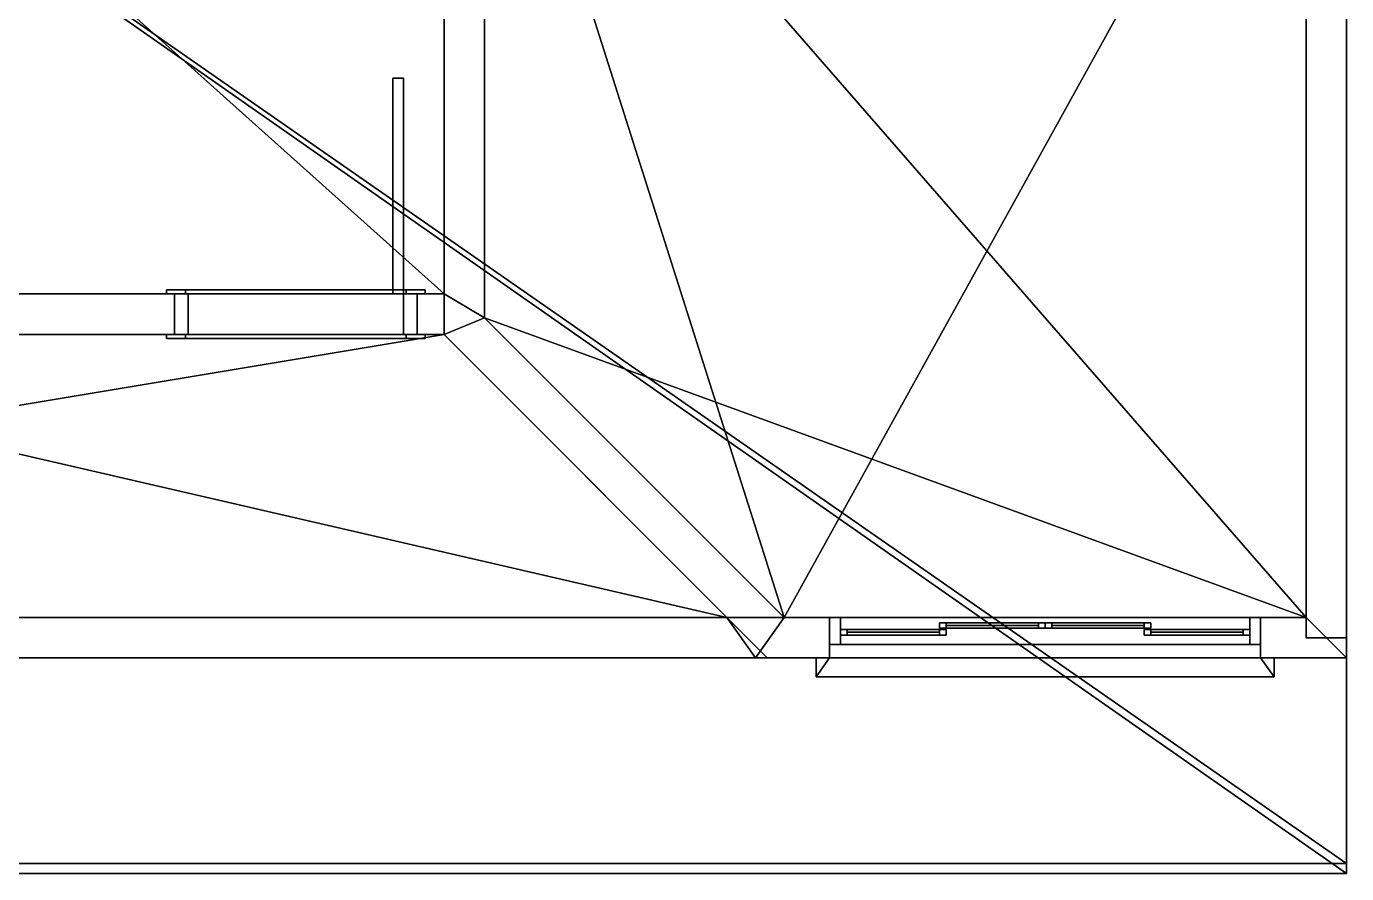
# Model space of a CAD drawing. Extents: x -3950 to 2084, y 1379 to 9369.
# Drawn here: x 1593.6 to 2083.6, y 1379.1 to 1693.4 of the extents above; entities that cross this region are included whole.
import ezdxf

# ---------------------------------------------------------------- set-up
doc = ezdxf.new("R2010")
doc.units = 0
doc.header["$LTSCALE"] = 35
for name, color, linetype in [('P1-ESQUAD', 32, 'CONTINUOUS'), ('P1-FERR', 252, 'CONTINUOUS'), ('P1-LAJE', 143, 'CONTINUOUS'), ('P1-PAREDE', 255, 'CONTINUOUS'), ('P1-PEIT', 13, 'CONTINUOUS'), ('P1-VIDRO', 152, 'CONTINUOUS'), ('P1-VIGA', 143, 'CONTINUOUS'), ('P2-LAJE', 143, 'CONTINUOUS'), ('P2-MURO', 255, 'CONTINUOUS'), ('P2-TELHADO', 11, 'CONTINUOUS'), ('P2-VIGA', 143, 'CONTINUOUS')]:
    doc.layers.add(name, color=color, linetype=linetype)

msp = doc.modelspace()

# ---------------------------------------------------------------- linework, layer by layer
at = {"layer": 'P1-PAREDE'}
msp.add_line((1118.628, 1459.14), (1868.628, 1459.14), dxfattribs=at)

# ---------------------------------------------------------------- meshes
at = {"layer": 'P1-ESQUAD'}
mesh = msp.add_polyface(dxfattribs=at)
corners = [(1733.628, 1594.14), (1733.628, 1674.14), (1729.628, 1594.14), (1729.628, 1674.14), (1733.628, 1594.14, 210), (1733.628, 1674.14, 210), (1729.628, 1594.14, 210), (1729.628, 1674.14, 210)]
mesh.append_faces([[corners[k] for k in face] for face in [(0, 1, 5, 4), (3, 2, 6, 7), (1, 3, 7, 5), (0, 4, 6, 2), (4, 5, 7, 6)]])
mesh = msp.add_polyface(dxfattribs=at)
corners = [(1734.628, 1595.64), (1741.628, 1595.64), (1734.628, 1594.14), (1741.628, 1594.14), (1652.628, 1595.64), (1645.628, 1595.64), (1652.628, 1594.14), (1645.628, 1594.14), (1652.628, 1595.64, 211), (1645.628, 1595.64, 218), (1652.628, 1594.14, 211), (1645.628, 1594.14, 218), (1734.628, 1595.64, 211), (1741.628, 1595.64, 218), (1734.628, 1594.14, 211), (1741.628, 1594.14, 218)]
mesh.append_faces([[corners[k] for k in face] for face in [(4, 8, 10, 6), (5, 7, 11, 9), (8, 12, 14, 10), (9, 11, 15, 13), (12, 0, 2, 14), (13, 15, 3, 1)]])
mesh.append_faces([[corners[k] for k in face] for face in [(12, 13, 1, 0)]], dxfattribs={"vtx0": -1})
mesh.append_faces([[corners[k] for k in face] for face in [(8, 9, 13, 12)]], dxfattribs={"vtx0": -1, "vtx2": -1})
mesh.append_faces([[corners[k] for k in face] for face in [(4, 5, 9, 8)]], dxfattribs={"vtx2": -1})
mesh = msp.add_polyface(dxfattribs=at)
corners = [(1733.628, 1594.14), (1738.628, 1594.14), (1733.628, 1579.14), (1738.628, 1579.14), (1653.628, 1594.14), (1648.628, 1594.14), (1653.628, 1579.14), (1648.628, 1579.14), (1653.628, 1594.14, 210), (1648.628, 1594.14, 215), (1653.628, 1579.14, 210), (1648.628, 1579.14, 215), (1733.628, 1594.14, 210), (1738.628, 1594.14, 215), (1733.628, 1579.14, 210), (1738.628, 1579.14, 215)]
mesh.append_faces([[corners[k] for k in face] for face in [(4, 8, 10, 6), (8, 12, 14, 10), (12, 0, 2, 14)]])
mesh.append_faces([[corners[k] for k in face] for face in [(12, 13, 1, 0)]], dxfattribs={"vtx0": -1})
mesh.append_faces([[corners[k] for k in face] for face in [(8, 9, 13, 12)]], dxfattribs={"vtx0": -1, "vtx2": -1})
mesh.append_faces([[corners[k] for k in face] for face in [(6, 10, 11, 7)]], dxfattribs={"vtx1": -1})
mesh.append_faces([[corners[k] for k in face] for face in [(10, 14, 15, 11)]], dxfattribs={"vtx1": -1, "vtx3": -1})
mesh.append_faces([[corners[k] for k in face] for face in [(4, 5, 9, 8)]], dxfattribs={"vtx2": -1})
mesh.append_faces([[corners[k] for k in face] for face in [(14, 2, 3, 15)]], dxfattribs={"vtx3": -1})
mesh = msp.add_polyface(dxfattribs=at)
corners = [(1734.628, 1579.14), (1741.628, 1579.14), (1734.628, 1577.64), (1741.628, 1577.64), (1652.628, 1579.14), (1645.628, 1579.14), (1652.628, 1577.64), (1645.628, 1577.64), (1652.628, 1579.14, 211), (1645.628, 1579.14, 218), (1652.628, 1577.64, 211), (1645.628, 1577.64, 218), (1734.628, 1579.14, 211), (1741.628, 1579.14, 218), (1734.628, 1577.64, 211), (1741.628, 1577.64, 218)]
mesh.append_faces([[corners[k] for k in face] for face in [(4, 8, 10, 6), (5, 7, 11, 9), (8, 12, 14, 10), (9, 11, 15, 13), (12, 0, 2, 14), (13, 15, 3, 1)]])
mesh.append_faces([[corners[k] for k in face] for face in [(6, 10, 11, 7)]], dxfattribs={"vtx1": -1})
mesh.append_faces([[corners[k] for k in face] for face in [(10, 14, 15, 11)]], dxfattribs={"vtx1": -1, "vtx3": -1})
mesh.append_faces([[corners[k] for k in face] for face in [(14, 2, 3, 15)]], dxfattribs={"vtx3": -1})
at = {"layer": 'P1-FERR'}
mesh = msp.add_polyface(dxfattribs=at)
corners = [(2047.734, 1474.14, 94), (2051.734, 1474.14, 90), (2047.734, 1464.14, 94), (2051.734, 1464.14, 90), (1895.734, 1474.14, 94), (1891.734, 1474.14, 90), (1895.734, 1464.14, 94), (1891.734, 1464.14, 90), (1895.734, 1474.14, 206), (1891.734, 1474.14, 210), (1895.734, 1464.14, 206), (1891.734, 1464.14, 210), (2047.734, 1474.14, 206), (2051.734, 1474.14, 210), (2047.734, 1464.14, 206), (2051.734, 1464.14, 210)]
mesh.append_faces([[corners[k] for k in face] for face in [(0, 4, 6, 2), (4, 8, 10, 6), (8, 12, 14, 10), (12, 0, 2, 14)]])
mesh.append_faces([[corners[k] for k in face] for face in [(0, 1, 5, 4), (4, 5, 9, 8), (8, 9, 13, 12), (12, 13, 1, 0)]], dxfattribs={"vtx0": -1, "vtx2": -1})
mesh.append_faces([[corners[k] for k in face] for face in [(2, 6, 7, 3), (6, 10, 11, 7), (10, 14, 15, 11), (14, 2, 3, 15)]], dxfattribs={"vtx1": -1, "vtx3": -1})
mesh = msp.add_polyface(dxfattribs=at)
corners = [(1969.234, 1472.14, 96.5), (1971.734, 1472.14, 94), (1969.234, 1470.14, 96.5), (1971.734, 1470.14, 94), (1934.984, 1472.14, 96.5), (1932.484, 1472.14, 94), (1934.984, 1470.14, 96.5), (1932.484, 1470.14, 94), (1934.984, 1472.14, 203.5), (1932.484, 1472.14, 206), (1934.984, 1470.14, 203.5), (1932.484, 1470.14, 206), (1969.234, 1472.14, 203.5), (1971.734, 1472.14, 206), (1969.234, 1470.14, 203.5), (1971.734, 1470.14, 206)]
mesh.append_faces([[corners[k] for k in face] for face in [(0, 4, 6, 2), (1, 3, 7, 5), (4, 8, 10, 6), (5, 7, 11, 9), (8, 12, 14, 10), (9, 11, 15, 13), (12, 0, 2, 14), (13, 15, 3, 1)]])
mesh.append_faces([[corners[k] for k in face] for face in [(0, 1, 5, 4), (4, 5, 9, 8), (8, 9, 13, 12), (12, 13, 1, 0)]], dxfattribs={"vtx0": -1, "vtx2": -1})
mesh.append_faces([[corners[k] for k in face] for face in [(2, 6, 7, 3), (6, 10, 11, 7), (10, 14, 15, 11), (14, 2, 3, 15)]], dxfattribs={"vtx1": -1, "vtx3": -1})
mesh = msp.add_polyface(dxfattribs=at)
corners = [(2008.484, 1472.14, 96.5), (2010.984, 1472.14, 94), (2008.484, 1470.14, 96.5), (2010.984, 1470.14, 94), (1974.234, 1472.14, 96.5), (1971.734, 1472.14, 94), (1974.234, 1470.14, 96.5), (1971.734, 1470.14, 94), (1974.234, 1472.14, 203.5), (1971.734, 1472.14, 206), (1974.234, 1470.14, 203.5), (1971.734, 1470.14, 206), (2008.484, 1472.14, 203.5), (2010.984, 1472.14, 206), (2008.484, 1470.14, 203.5), (2010.984, 1470.14, 206)]
mesh.append_faces([[corners[k] for k in face] for face in [(0, 4, 6, 2), (1, 3, 7, 5), (4, 8, 10, 6), (5, 7, 11, 9), (8, 12, 14, 10), (9, 11, 15, 13), (12, 0, 2, 14), (13, 15, 3, 1)]])
mesh.append_faces([[corners[k] for k in face] for face in [(0, 1, 5, 4), (4, 5, 9, 8), (8, 9, 13, 12), (12, 13, 1, 0)]], dxfattribs={"vtx0": -1, "vtx2": -1})
mesh.append_faces([[corners[k] for k in face] for face in [(2, 6, 7, 3), (6, 10, 11, 7), (10, 14, 15, 11), (14, 2, 3, 15)]], dxfattribs={"vtx1": -1, "vtx3": -1})
mesh = msp.add_polyface(dxfattribs=at)
corners = [(1932.484, 1469.64, 96.5), (1934.984, 1469.64, 94), (1932.484, 1467.64, 96.5), (1934.984, 1467.64, 94), (1898.234, 1469.64, 96.5), (1895.734, 1469.64, 94), (1898.234, 1467.64, 96.5), (1895.734, 1467.64, 94), (1898.234, 1469.64, 203.5), (1895.734, 1469.64, 206), (1898.234, 1467.64, 203.5), (1895.734, 1467.64, 206), (1932.484, 1469.64, 203.5), (1934.984, 1469.64, 206), (1932.484, 1467.64, 203.5), (1934.984, 1467.64, 206)]
mesh.append_faces([[corners[k] for k in face] for face in [(0, 4, 6, 2), (1, 3, 7, 5), (4, 8, 10, 6), (5, 7, 11, 9), (8, 12, 14, 10), (9, 11, 15, 13), (12, 0, 2, 14), (13, 15, 3, 1)]])
mesh.append_faces([[corners[k] for k in face] for face in [(0, 1, 5, 4), (4, 5, 9, 8), (8, 9, 13, 12), (12, 13, 1, 0)]], dxfattribs={"vtx0": -1, "vtx2": -1})
mesh.append_faces([[corners[k] for k in face] for face in [(2, 6, 7, 3), (6, 10, 11, 7), (10, 14, 15, 11), (14, 2, 3, 15)]], dxfattribs={"vtx1": -1, "vtx3": -1})
mesh = msp.add_polyface(dxfattribs=at)
corners = [(2045.234, 1469.64, 96.5), (2047.734, 1469.64, 94), (2045.234, 1467.64, 96.5), (2047.734, 1467.64, 94), (2010.984, 1469.64, 96.5), (2008.484, 1469.64, 94), (2010.984, 1467.64, 96.5), (2008.484, 1467.64, 94), (2010.984, 1469.64, 203.5), (2008.484, 1469.64, 206), (2010.984, 1467.64, 203.5), (2008.484, 1467.64, 206), (2045.234, 1469.64, 203.5), (2047.734, 1469.64, 206), (2045.234, 1467.64, 203.5), (2047.734, 1467.64, 206)]
mesh.append_faces([[corners[k] for k in face] for face in [(0, 4, 6, 2), (1, 3, 7, 5), (4, 8, 10, 6), (5, 7, 11, 9), (8, 12, 14, 10), (9, 11, 15, 13), (12, 0, 2, 14), (13, 15, 3, 1)]])
mesh.append_faces([[corners[k] for k in face] for face in [(0, 1, 5, 4), (4, 5, 9, 8), (8, 9, 13, 12), (12, 13, 1, 0)]], dxfattribs={"vtx0": -1, "vtx2": -1})
mesh.append_faces([[corners[k] for k in face] for face in [(2, 6, 7, 3), (6, 10, 11, 7), (10, 14, 15, 11), (14, 2, 3, 15)]], dxfattribs={"vtx1": -1, "vtx3": -1})
at = {"layer": 'P1-LAJE'}
mesh = msp.add_polyface(dxfattribs=at)
corners = [(1398.628, 1894.14, -10), (1118.628, 1894.14, -10), (1118.628, 1474.14, -10), (1853.628, 1474.14, -10), (1748.628, 1579.14, -10), (1398.628, 1579.14, -10), (1398.628, 1894.14), (1118.628, 1894.14), (1118.628, 1474.14), (1853.628, 1474.14), (1748.628, 1579.14), (1398.628, 1579.14)]
mesh.append_faces([[corners[k] for k in face] for face in [(0, 1, 7, 6), (1, 2, 8, 7), (2, 3, 9, 8), (3, 4, 10, 9), (4, 5, 11, 10), (5, 0, 6, 11)]])
mesh.append_faces([[corners[k] for k in face] for face in [(5, 1, 0), (10, 8, 9)]], dxfattribs={"vtx0": -1})
mesh.append_faces([[corners[k] for k in face] for face in [(4, 2, 5), (11, 8, 10)]], dxfattribs={"vtx0": -1, "vtx1": -1})
mesh.append_faces([[corners[k] for k in face] for face in [(11, 7, 8)]], dxfattribs={"vtx0": -1, "vtx2": -1})
mesh.append_faces([[corners[k] for k in face] for face in [(3, 2, 4), (6, 7, 11)]], dxfattribs={"vtx1": -1})
mesh.append_faces([[corners[k] for k in face] for face in [(2, 1, 5)]], dxfattribs={"vtx1": -1, "vtx2": -1})
mesh = msp.add_polyface(dxfattribs=at)
corners = [(1748.628, 1594.14, -10), (1748.628, 1894.14, -10), (1413.628, 1894.14, -10), (1413.628, 1594.14, -10), (1748.628, 1594.14), (1748.628, 1894.14), (1413.628, 1894.14), (1413.628, 1594.14)]
mesh.append_faces([[corners[k] for k in face] for face in [(0, 1, 5, 4), (1, 2, 6, 5), (2, 3, 7, 6), (3, 0, 4, 7)]])
mesh.append_faces([[corners[k] for k in face] for face in [(3, 1, 0), (7, 5, 6)]], dxfattribs={"vtx0": -1})
mesh.append_faces([[corners[k] for k in face] for face in [(2, 1, 3), (4, 5, 7)]], dxfattribs={"vtx1": -1})
mesh = msp.add_polyface(dxfattribs=at)
corners = [(1763.628, 1585.353, -10), (1874.841, 1474.14, -10), (2068.628, 1474.14, -10), (2068.628, 1824.14, -10), (1763.628, 1824.14, -10), (1763.628, 1585.353), (1874.841, 1474.14), (2068.628, 1474.14), (2068.628, 1824.14), (1763.628, 1824.14)]
mesh.append_faces([[corners[k] for k in face] for face in [(0, 1, 6, 5), (1, 2, 7, 6), (2, 3, 8, 7), (3, 4, 9, 8), (4, 0, 5, 9)]])
mesh.append_faces([[corners[k] for k in face] for face in [(9, 7, 8)]], dxfattribs={"vtx0": -1})
mesh.append_faces([[corners[k] for k in face] for face in [(4, 2, 0), (5, 7, 9)]], dxfattribs={"vtx0": -1, "vtx1": -1})
mesh.append_faces([[corners[k] for k in face] for face in [(3, 2, 4)]], dxfattribs={"vtx1": -1})
mesh.append_faces([[corners[k] for k in face] for face in [(2, 1, 0), (5, 6, 7)]], dxfattribs={"vtx2": -1})
at = {"layer": 'P1-PAREDE'}
mesh = msp.add_polyface(dxfattribs=at)
corners = [(2083.628, 1459.14), (2083.628, 1839.14), (2083.628, 1839.14, 250), (2083.628, 1459.14, 250), (2068.628, 1474.14), (2068.628, 1824.14), (2068.628, 1824.14, 250), (2068.628, 1474.14, 250)]
mesh.append_faces([[corners[k] for k in face] for face in [(0, 1, 2), (2, 3, 0), (6, 5, 4), (4, 7, 6)]], dxfattribs={"vtx2": -1})
mesh = msp.add_polyface(dxfattribs=at)
corners = [(1763.628, 1585.353), (1763.628, 1824.14), (1763.628, 1824.14, 250), (1763.628, 1585.353, 250), (1748.628, 1594.14), (1748.628, 1831.64), (1748.628, 1831.64, 250), (1748.628, 1594.14, 250), (1763.628, 1724.14), (1763.628, 1724.14, 215), (1763.628, 1814.14, 215), (1763.628, 1814.14), (1748.628, 1724.14), (1748.628, 1724.14, 215), (1748.628, 1814.14, 215), (1748.628, 1814.14)]
mesh.append_faces([[corners[k] for k in face] for face in [(8, 12, 13, 9), (9, 13, 14, 10), (10, 14, 15, 11)]])
mesh.append_faces([[corners[k] for k in face] for face in [(1, 10, 11)]], dxfattribs={"vtx0": -1})
mesh.append_faces([[corners[k] for k in face] for face in [(0, 9, 3), (3, 10, 2), (2, 10, 1), (7, 13, 4), (6, 14, 7)]], dxfattribs={"vtx0": -1, "vtx1": -1})
mesh.append_faces([[corners[k] for k in face] for face in [(5, 14, 6)]], dxfattribs={"vtx0": -1, "vtx1": -1, "vtx2": -1})
mesh.append_faces([[corners[k] for k in face] for face in [(3, 9, 10)]], dxfattribs={"vtx0": -1, "vtx2": -1})
mesh.append_faces([[corners[k] for k in face] for face in [(15, 14, 5)]], dxfattribs={"vtx1": -1})
mesh.append_faces([[corners[k] for k in face] for face in [(14, 13, 7)]], dxfattribs={"vtx1": -1, "vtx2": -1})
mesh.append_faces([[corners[k] for k in face] for face in [(0, 8, 9), (13, 12, 4)]], dxfattribs={"vtx2": -1})
mesh = msp.add_polyface(dxfattribs=at)
corners = [(1748.628, 1594.14), (1413.628, 1594.14), (1413.628, 1594.14, 250), (1748.628, 1594.14, 250), (1748.628, 1579.14), (1398.628, 1579.14), (1398.628, 1579.14, 250), (1748.628, 1579.14, 250), (1738.628, 1594.14), (1738.628, 1594.14, 215), (1648.628, 1594.14, 215), (1648.628, 1594.14), (1738.628, 1579.14), (1738.628, 1579.14, 215), (1648.628, 1579.14, 215), (1648.628, 1579.14), (1553.628, 1594.14, 90), (1553.628, 1594.14, 210), (1413.628, 1594.14, 210), (1413.628, 1594.14, 90), (1553.628, 1579.14, 90), (1553.628, 1579.14, 210), (1398.628, 1579.14, 210), (1398.628, 1579.14, 90)]
mesh.append_faces([[corners[k] for k in face] for face in [(8, 12, 13, 9), (9, 13, 14, 10), (17, 21, 22, 18), (16, 20, 21, 17), (10, 14, 15, 11), (19, 23, 20, 16)]])
mesh.append_faces([[corners[k] for k in face] for face in [(2, 17, 18), (19, 11, 1)]], dxfattribs={"vtx0": -1})
mesh.append_faces([[corners[k] for k in face] for face in [(0, 9, 3), (3, 17, 2), (17, 10, 16), (16, 11, 19), (7, 13, 4), (6, 21, 7), (20, 14, 21), (23, 15, 20)]], dxfattribs={"vtx0": -1, "vtx1": -1})
mesh.append_faces([[corners[k] for k in face] for face in [(3, 10, 17), (21, 14, 7)]], dxfattribs={"vtx0": -1, "vtx1": -1, "vtx2": -1})
mesh.append_faces([[corners[k] for k in face] for face in [(3, 9, 10), (16, 10, 11)]], dxfattribs={"vtx0": -1, "vtx2": -1})
mesh.append_faces([[corners[k] for k in face] for face in [(22, 21, 6), (5, 15, 23)]], dxfattribs={"vtx1": -1})
mesh.append_faces([[corners[k] for k in face] for face in [(14, 13, 7), (15, 14, 20)]], dxfattribs={"vtx1": -1, "vtx2": -1})
mesh.append_faces([[corners[k] for k in face] for face in [(0, 8, 9), (13, 12, 4)]], dxfattribs={"vtx2": -1})
mesh = msp.add_polyface(dxfattribs=at)
corners = [(1874.841, 1474.14), (1763.628, 1585.353), (1763.628, 1585.353, 250), (1874.841, 1474.14, 250), (1868.628, 1459.14), (1748.628, 1579.14), (1748.628, 1579.14, 250), (1868.628, 1459.14, 250)]
mesh.append_faces([[corners[k] for k in face] for face in [(0, 1, 2), (2, 3, 0), (6, 5, 4), (4, 7, 6)]], dxfattribs={"vtx2": -1})
mesh = msp.add_polyface(dxfattribs=at)
corners = [(2068.628, 1474.14), (1874.841, 1474.14), (1874.841, 1474.14, 250), (2068.628, 1474.14, 250), (2083.628, 1459.14), (1868.628, 1459.14), (1868.628, 1459.14, 250), (2083.628, 1459.14, 250), (2051.734, 1474.14, 90), (2051.734, 1474.14, 210), (1891.734, 1474.14, 210), (1891.734, 1474.14, 90), (2051.734, 1459.14, 90), (2051.734, 1459.14, 210), (1891.734, 1459.14, 210), (1891.734, 1459.14, 90)]
mesh.append_faces([[corners[k] for k in face] for face in [(8, 12, 13, 9), (9, 13, 14, 10), (10, 14, 15, 11), (11, 15, 12, 8)]])
mesh.append_faces([[corners[k] for k in face] for face in [(0, 9, 3), (3, 10, 2), (2, 11, 1), (7, 13, 4), (6, 14, 7), (5, 15, 6)]], dxfattribs={"vtx0": -1, "vtx1": -1})
mesh.append_faces([[corners[k] for k in face] for face in [(0, 8, 9), (3, 9, 10), (2, 10, 11), (1, 11, 8), (12, 5, 4)]], dxfattribs={"vtx0": -1, "vtx2": -1})
mesh.append_faces([[corners[k] for k in face] for face in [(0, 1, 8), (13, 12, 4), (14, 13, 7), (15, 14, 6), (12, 15, 5)]], dxfattribs={"vtx1": -1, "vtx2": -1})
at = {"layer": 'P1-PEIT'}
mesh = msp.add_polyface(dxfattribs=at)
corners = [(2056.734, 1459.14, 90), (1886.734, 1459.14, 90), (2056.734, 1452.14, 90), (1886.734, 1452.14, 90), (2056.734, 1459.14, 93.4), (1886.734, 1459.14, 93.4), (2056.734, 1452.14, 92), (1886.734, 1452.14, 92), (2051.734, 1464.14, 94.4), (1891.734, 1464.14, 94.4), (2051.734, 1459.14, 93.4), (1891.734, 1459.14, 93.4)]
mesh.append_faces([[corners[k] for k in face] for face in [(0, 4, 6, 2), (1, 3, 7, 5), (3, 2, 6, 7), (1, 0, 2, 3)]])
mesh.append_faces([[corners[k] for k in face] for face in [(10, 11, 7, 6)]], dxfattribs={"vtx0": -1, "vtx1": -1, "vtx3": -1})
mesh.append_faces([[corners[k] for k in face] for face in [(4, 10, 6)]], dxfattribs={"vtx1": -1})
mesh.append_faces([[corners[k] for k in face] for face in [(8, 9, 11, 10), (11, 5, 7)]], dxfattribs={"vtx2": -1})
at = {"layer": 'P1-VIDRO'}
mesh = msp.add_polyface(dxfattribs=at)
corners = [(1969.234, 1471.14, 96.5), (1934.984, 1471.14, 96.5), (1934.984, 1471.14, 203.5), (1969.234, 1471.14, 203.5)]
mesh.append_faces([[corners[k] for k in face] for face in [(3, 1, 0)]], dxfattribs={"vtx0": -1})
mesh.append_faces([[corners[k] for k in face] for face in [(2, 1, 3)]], dxfattribs={"vtx1": -1})
mesh = msp.add_polyface(dxfattribs=at)
corners = [(2008.484, 1471.14, 96.5), (1974.234, 1471.14, 96.5), (1974.234, 1471.14, 203.5), (2008.484, 1471.14, 203.5)]
mesh.append_faces([[corners[k] for k in face] for face in [(3, 1, 0)]], dxfattribs={"vtx0": -1})
mesh.append_faces([[corners[k] for k in face] for face in [(2, 1, 3)]], dxfattribs={"vtx1": -1})
mesh = msp.add_polyface(dxfattribs=at)
corners = [(1932.484, 1468.64, 96.5), (1898.234, 1468.64, 96.5), (1898.234, 1468.64, 203.5), (1932.484, 1468.64, 203.5)]
mesh.append_faces([[corners[k] for k in face] for face in [(3, 1, 0)]], dxfattribs={"vtx0": -1})
mesh.append_faces([[corners[k] for k in face] for face in [(2, 1, 3)]], dxfattribs={"vtx1": -1})
mesh = msp.add_polyface(dxfattribs=at)
corners = [(2045.234, 1468.64, 96.5), (2010.984, 1468.64, 96.5), (2010.984, 1468.64, 203.5), (2045.234, 1468.64, 203.5)]
mesh.append_faces([[corners[k] for k in face] for face in [(3, 1, 0)]], dxfattribs={"vtx0": -1})
mesh.append_faces([[corners[k] for k in face] for face in [(2, 1, 3)]], dxfattribs={"vtx1": -1})
at = {"layer": 'P1-VIGA'}
mesh = msp.add_polyface(dxfattribs=at)
corners = [(2083.628, 1459.14, -30), (2083.628, 1839.14, -30), (2083.628, 1839.14), (2083.628, 1459.14), (2068.628, 1474.14, -30), (2068.628, 1824.14, -30), (2068.628, 1824.14), (2068.628, 1474.14)]
mesh.append_faces([[corners[k] for k in face] for face in [(0, 4, 5, 1), (2, 6, 7, 3)]])
mesh.append_faces([[corners[k] for k in face] for face in [(0, 1, 2), (2, 3, 0), (6, 5, 4), (4, 7, 6)]], dxfattribs={"vtx2": -1})
mesh = msp.add_polyface(dxfattribs=at)
corners = [(1763.628, 1585.353, -30), (1763.628, 1824.14, -30), (1763.628, 1824.14), (1763.628, 1585.353), (1748.628, 1594.14, -30), (1748.628, 1831.64, -30), (1748.628, 1831.64), (1748.628, 1594.14)]
mesh.append_faces([[corners[k] for k in face] for face in [(0, 4, 5, 1), (2, 6, 7, 3)]])
mesh.append_faces([[corners[k] for k in face] for face in [(6, 5, 4)]], dxfattribs={"vtx0": -1, "vtx2": -1})
mesh.append_faces([[corners[k] for k in face] for face in [(0, 1, 2), (2, 3, 0), (4, 7, 6)]], dxfattribs={"vtx2": -1})
mesh = msp.add_polyface(dxfattribs=at)
corners = [(1748.628, 1594.14, -30), (1413.628, 1594.14, -30), (1413.628, 1594.14), (1748.628, 1594.14), (1748.628, 1579.14, -30), (1398.628, 1579.14, -30), (1398.628, 1579.14), (1748.628, 1579.14)]
mesh.append_faces([[corners[k] for k in face] for face in [(0, 4, 5, 1), (2, 6, 7, 3)]])
mesh.append_faces([[corners[k] for k in face] for face in [(0, 1, 2), (2, 3, 0), (6, 5, 4), (4, 7, 6)]], dxfattribs={"vtx2": -1})
mesh = msp.add_polyface(dxfattribs=at)
corners = [(1874.841, 1474.14, -30), (1763.628, 1585.353, -30), (1763.628, 1585.353), (1874.841, 1474.14), (1853.628, 1474.14, -30), (1748.628, 1579.14, -30), (1748.628, 1579.14), (1853.628, 1474.14)]
mesh.append_faces([[corners[k] for k in face] for face in [(0, 4, 5, 1), (2, 6, 7, 3)]])
mesh.append_faces([[corners[k] for k in face] for face in [(0, 1, 2), (2, 3, 0), (6, 5, 4), (4, 7, 6)]], dxfattribs={"vtx2": -1})
mesh = msp.add_polyface(dxfattribs=at)
corners = [(1103.628, 1459.14, -30), (1864.234, 1459.14, -30), (1864.234, 1459.14), (1103.628, 1459.14), (1118.628, 1474.14, -30), (1853.628, 1474.14, -30), (1853.628, 1474.14), (1118.628, 1474.14)]
mesh.append_faces([[corners[k] for k in face] for face in [(0, 4, 5, 1), (2, 6, 7, 3)]])
mesh.append_faces([[corners[k] for k in face] for face in [(0, 1, 2)]], dxfattribs={"vtx1": -1, "vtx2": -1})
mesh.append_faces([[corners[k] for k in face] for face in [(2, 3, 0), (6, 5, 4), (4, 7, 6)]], dxfattribs={"vtx2": -1})
mesh = msp.add_polyface(dxfattribs=at)
corners = [(2068.628, 1474.14, -30), (1874.841, 1474.14, -30), (1874.841, 1474.14), (2068.628, 1474.14), (2083.628, 1459.14, -30), (1864.234, 1459.14, -30), (1864.234, 1459.14), (2083.628, 1459.14)]
mesh.append_faces([[corners[k] for k in face] for face in [(0, 4, 5, 1), (2, 6, 7, 3)]])
mesh.append_faces([[corners[k] for k in face] for face in [(6, 5, 4)]], dxfattribs={"vtx0": -1, "vtx2": -1})
mesh.append_faces([[corners[k] for k in face] for face in [(0, 1, 2), (2, 3, 0), (4, 7, 6)]], dxfattribs={"vtx2": -1})
at = {"layer": 'P2-LAJE'}
mesh = msp.add_polyface(dxfattribs=at)
corners = [(1748.628, 1579.14, 270), (1398.628, 1579.14, 270), (1398.628, 1894.14, 270), (1118.628, 1894.14, 270), (1118.628, 1474.14, 270), (1853.628, 1474.14, 270), (1748.628, 1579.14, 280), (1398.628, 1579.14, 280), (1398.628, 1894.14, 280), (1118.628, 1894.14, 280), (1118.628, 1474.14, 280), (1853.628, 1474.14, 280)]
mesh.append_faces([[corners[k] for k in face] for face in [(0, 1, 7, 6), (1, 2, 8, 7), (2, 3, 9, 8), (3, 4, 10, 9), (4, 5, 11, 10), (5, 0, 6, 11)]])
mesh.append_faces([[corners[k] for k in face] for face in [(5, 1, 0), (9, 7, 8)]], dxfattribs={"vtx0": -1})
mesh.append_faces([[corners[k] for k in face] for face in [(4, 1, 5), (3, 1, 4), (11, 7, 10), (10, 7, 9)]], dxfattribs={"vtx0": -1, "vtx1": -1})
mesh.append_faces([[corners[k] for k in face] for face in [(2, 1, 3), (6, 7, 11)]], dxfattribs={"vtx1": -1})
mesh = msp.add_polyface(dxfattribs=at)
corners = [(1748.628, 1894.14, 270), (1413.628, 1894.14, 270), (1413.628, 1594.14, 270), (1748.628, 1594.14, 270), (1748.628, 1894.14, 280), (1413.628, 1894.14, 280), (1413.628, 1594.14, 280), (1748.628, 1594.14, 280)]
mesh.append_faces([[corners[k] for k in face] for face in [(0, 1, 5, 4), (1, 2, 6, 5), (2, 3, 7, 6), (3, 0, 4, 7)]])
mesh.append_faces([[corners[k] for k in face] for face in [(3, 1, 0), (7, 5, 6)]], dxfattribs={"vtx0": -1})
mesh.append_faces([[corners[k] for k in face] for face in [(2, 1, 3), (4, 5, 7)]], dxfattribs={"vtx1": -1})
mesh = msp.add_polyface(dxfattribs=at)
corners = [(1763.628, 1824.14, 270), (1763.628, 1585.353, 270), (1874.841, 1474.14, 270), (2068.628, 1474.14, 270), (2068.628, 1824.14, 270), (1763.628, 1824.14, 280), (1763.628, 1585.353, 280), (1874.841, 1474.14, 280), (2068.628, 1474.14, 280), (2068.628, 1824.14, 280)]
mesh.append_faces([[corners[k] for k in face] for face in [(0, 1, 6, 5), (1, 2, 7, 6), (2, 3, 8, 7), (3, 4, 9, 8), (4, 0, 5, 9)]])
mesh.append_faces([[corners[k] for k in face] for face in [(9, 7, 8)]], dxfattribs={"vtx0": -1})
mesh.append_faces([[corners[k] for k in face] for face in [(4, 2, 0), (5, 7, 9)]], dxfattribs={"vtx0": -1, "vtx1": -1})
mesh.append_faces([[corners[k] for k in face] for face in [(3, 2, 4)]], dxfattribs={"vtx1": -1})
mesh.append_faces([[corners[k] for k in face] for face in [(2, 1, 0), (5, 6, 7)]], dxfattribs={"vtx2": -1})
at = {"layer": 'P2-MURO'}
mesh = msp.add_polyface(dxfattribs=at)
corners = [(2083.628, 1466.64, 280), (2083.628, 1839.14, 280), (2083.628, 1839.14, 432), (2083.628, 1466.64, 283), (2068.628, 1466.64, 280), (2068.628, 1824.14, 280), (2068.628, 1824.14, 426), (2068.628, 1466.64, 283)]
mesh.append_faces([[corners[k] for k in face] for face in [(2, 6, 7, 3), (3, 7, 4, 0)]])
mesh.append_faces([[corners[k] for k in face] for face in [(0, 1, 2), (2, 3, 0), (6, 5, 4), (4, 7, 6)]], dxfattribs={"vtx2": -1})
at = {"layer": 'P2-TELHADO'}
mesh = msp.add_polyface(dxfattribs=at)
corners = [(1103.628, 1382.854, 249.486), (2083.628, 1382.854, 249.486), (2083.628, 2064.14, 522), (1103.628, 2064.14, 522), (1103.628, 1379.14, 258.77), (2083.628, 1379.14, 258.77), (2083.628, 2064.14, 532.77), (1103.628, 2064.14, 532.77)]
mesh.append_faces([[corners[k] for k in face] for face in [(0, 1, 5, 4), (1, 2, 6, 5), (2, 3, 7, 6), (3, 0, 4, 7)]])
mesh.append_faces([[corners[k] for k in face] for face in [(3, 1, 0), (7, 5, 6)]], dxfattribs={"vtx0": -1})
mesh.append_faces([[corners[k] for k in face] for face in [(2, 1, 3), (4, 5, 7)]], dxfattribs={"vtx1": -1})
at = {"layer": 'P2-VIGA'}
mesh = msp.add_polyface(dxfattribs=at)
corners = [(2083.628, 1459.14, 250), (2083.628, 1839.14, 250), (2083.628, 1839.14, 280), (2083.628, 1459.14, 280), (2068.628, 1474.14, 250), (2068.628, 1824.14, 250), (2068.628, 1824.14, 280), (2068.628, 1474.14, 280)]
mesh.append_faces([[corners[k] for k in face] for face in [(0, 4, 5, 1), (2, 6, 7, 3)]])
mesh.append_faces([[corners[k] for k in face] for face in [(0, 1, 2), (2, 3, 0), (6, 5, 4), (4, 7, 6)]], dxfattribs={"vtx2": -1})
mesh = msp.add_polyface(dxfattribs=at)
corners = [(1763.628, 1585.353, 250), (1763.628, 1824.14, 250), (1763.628, 1824.14, 280), (1763.628, 1585.353, 280), (1748.628, 1594.14, 250), (1748.628, 1831.64, 250), (1748.628, 1831.64, 280), (1748.628, 1594.14, 280)]
mesh.append_faces([[corners[k] for k in face] for face in [(0, 4, 5, 1), (2, 6, 7, 3)]])
mesh.append_faces([[corners[k] for k in face] for face in [(6, 5, 4)]], dxfattribs={"vtx0": -1, "vtx2": -1})
mesh.append_faces([[corners[k] for k in face] for face in [(0, 1, 2), (2, 3, 0), (4, 7, 6)]], dxfattribs={"vtx2": -1})
mesh = msp.add_polyface(dxfattribs=at)
corners = [(1748.628, 1594.14, 250), (1413.628, 1594.14, 250), (1413.628, 1594.14, 280), (1748.628, 1594.14, 280), (1748.628, 1579.14, 250), (1398.628, 1579.14, 250), (1398.628, 1579.14, 280), (1748.628, 1579.14, 280)]
mesh.append_faces([[corners[k] for k in face] for face in [(0, 4, 5, 1), (2, 6, 7, 3)]])
mesh.append_faces([[corners[k] for k in face] for face in [(0, 1, 2), (2, 3, 0), (6, 5, 4), (4, 7, 6)]], dxfattribs={"vtx2": -1})
mesh = msp.add_polyface(dxfattribs=at)
corners = [(1874.841, 1474.14, 250), (1763.628, 1585.353, 250), (1763.628, 1585.353, 280), (1874.841, 1474.14, 280), (1853.628, 1474.14, 250), (1748.628, 1579.14, 250), (1748.628, 1579.14, 280), (1853.628, 1474.14, 280)]
mesh.append_faces([[corners[k] for k in face] for face in [(0, 4, 5, 1), (2, 6, 7, 3)]])
mesh.append_faces([[corners[k] for k in face] for face in [(0, 1, 2), (2, 3, 0), (6, 5, 4), (4, 7, 6)]], dxfattribs={"vtx2": -1})
mesh = msp.add_polyface(dxfattribs=at)
corners = [(1103.628, 1459.14, 250), (1864.234, 1459.14, 250), (1864.234, 1459.14, 280), (1103.628, 1459.14, 280), (1118.628, 1474.14, 250), (1853.628, 1474.14, 250), (1853.628, 1474.14, 280), (1118.628, 1474.14, 280)]
mesh.append_faces([[corners[k] for k in face] for face in [(0, 4, 5, 1), (2, 6, 7, 3)]])
mesh.append_faces([[corners[k] for k in face] for face in [(0, 1, 2)]], dxfattribs={"vtx1": -1, "vtx2": -1})
mesh.append_faces([[corners[k] for k in face] for face in [(2, 3, 0), (6, 5, 4), (4, 7, 6)]], dxfattribs={"vtx2": -1})
mesh = msp.add_polyface(dxfattribs=at)
corners = [(2068.628, 1474.14, 250), (1874.841, 1474.14, 250), (1874.841, 1474.14, 280), (2068.628, 1474.14, 280), (2083.628, 1459.14, 250), (1864.234, 1459.14, 250), (1864.234, 1459.14, 280), (2083.628, 1459.14, 280)]
mesh.append_faces([[corners[k] for k in face] for face in [(0, 4, 5, 1), (2, 6, 7, 3)]])
mesh.append_faces([[corners[k] for k in face] for face in [(6, 5, 4)]], dxfattribs={"vtx0": -1, "vtx2": -1})
mesh.append_faces([[corners[k] for k in face] for face in [(0, 1, 2), (2, 3, 0), (4, 7, 6)]], dxfattribs={"vtx2": -1})

doc.saveas('drawing.dxf')
